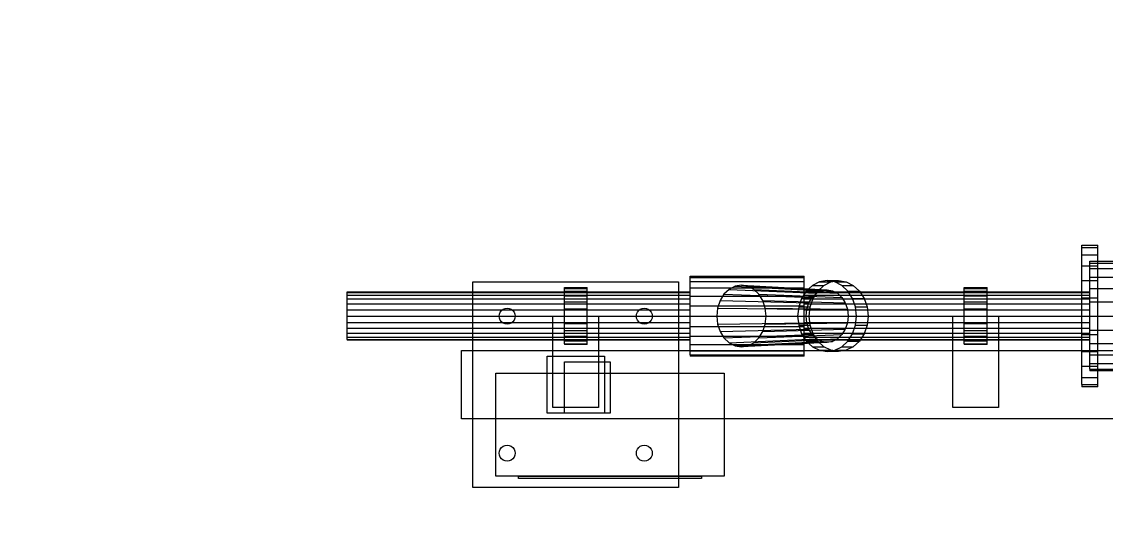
# Model space of a CAD drawing. Header units: millimetres. Extents: x -191664 to 191490, y -197311 to 10263.
# Drawn here: x 3140 to 4088, y -91244 to -90792 of the extents above; entities that cross this region are included whole.
import ezdxf

# ---------------------------------------------------------------- set-up
doc = ezdxf.new("R2010")
doc.units = ezdxf.units.MM
doc.layers.add('DET_mezcladora_superior', color=7, linetype='Continuous', lineweight=0)
doc.layers.add('R15_COTAS_TRANSPORTE_P', color=1, linetype='Continuous', lineweight=0)
doc.dimstyles.new('PLANTA_20', dxfattribs={"dimtxt": 50, "dimasz": 30, "dimexe": 30, "dimexo": 16, "dimgap": 20, "dimtad": 1, "dimtih": 1, "dimtoh": 1, "dimdec": 1, "dimzin": 0, "dimdsep": 46, "dimcen": 0.09, "dimadec": 0, "dimazin": 0, "dimtfac": 1, "dimtdec": 4, "dimtofl": 0, "dimtmove": 0, "dimatfit": 3, "dimfxl": 1, "dimtolj": 1, "dimtzin": 0, "dimarcsym": 0})

# ---------------------------------------------------------------- blocks, each defined once
blk = doc.blocks.new('*D133')
at = {"layer": 'Defpoints', "color": 0, "transparency": 16777216}
for p in [(439.69, -194147.98), (217.89, -194406.09), (-500, -194490), (-500, -194490), (500, -194490)]:
    blk.add_point(p, dxfattribs=at)
at = {"layer": 'R15_COTAS_TRANSPORTE_P', "color": 0, "lineweight": -2, "transparency": 16777216}
blk.add_arc((-500, -194490), 722.77, 2.37834, 17.62166, dxfattribs=at)
at = {"layer": 'R15_COTAS_TRANSPORTE_P', "color": 0, "transparency": 16777216}
for points in [[(184.12, -194272.81), (193.59, -194269.58), (179.18, -194242.8)], [(227.15, -194459.9), (217.15, -194460.11), (222.77, -194490)]]:
    blk.add_solid(points, dxfattribs=at)

msp = doc.modelspace()

# ---------------------------------------------------------------- linework, layer by layer
at = {"layer": 'DET_mezcladora_superior', "color": 9, "true_color": 0xb9c5c9}
for p, q in [((4068, -90990.11), (4068, -90988)), ((4068, -90988), (4082, -90988)), ((4082, -90990.11), (4082, -90988)), ((4068, -90996.31), (4068, -90990.11)), ((4068, -90990.11), (4082, -90990.11)), ((4068, -91006.16), (4068, -90996.31)), ((4068, -90996.31), (4082, -90996.31)), ((4082, -90996.31), (4082, -90990.11)), ((4082, -91006.16), (4082, -90996.31)), ((4068, -91019), (4068, -91006.16)), ((4068, -91006.16), (4082, -91006.16)), ((4075, -91003.64), (4075, -91002)), ((4075, -91002), (4255, -91002)), ((4075, -91008.43), (4075, -91003.64)), ((4075, -91003.64), (4255, -91003.64)), ((4075, -91016.06), (4075, -91008.43)), ((4075, -91008.43), (4255, -91008.43)), ((4082, -91019), (4082, -91006.16)), ((4075, -91026), (4075, -91016.06)), ((4075, -91016.06), (4255, -91016.06)), ((3615, -91025.85), (3615, -91025)), ((3615, -91025), (3635, -91025)), ((3615, -91028.35), (3615, -91025.85)), ((3615, -91025.85), (3635, -91025.85)), ((3635, -91025.85), (3635, -91025)), ((3635, -91028.35), (3635, -91025.85)), ((3832.1, -91023.15), (3826.76, -91028.08)), ((3838.32, -91020.06), (3832.1, -91023.15)), ((3832.1, -91023.15), (3842.1, -91023.15)), ((3836.76, -91028.08), (3842.1, -91023.15)), ((3845, -91019), (3838.32, -91020.06)), ((3838.32, -91020.06), (3848.32, -91020.06)), ((3842.1, -91023.15), (3848.32, -91020.06)), ((3851.68, -91020.06), (3845, -91019)), ((3845, -91019), (3855, -91019)), ((3848.32, -91020.06), (3855, -91019)), ((3857.9, -91023.15), (3851.68, -91020.06)), ((3851.68, -91020.06), (3861.68, -91020.06)), ((3855, -91019), (3861.68, -91020.06)), ((3863.24, -91028.08), (3857.9, -91023.15)), ((3857.9, -91023.15), (3867.9, -91023.15)), ((3861.68, -91020.06), (3867.9, -91023.15)), ((3867.9, -91023.15), (3873.24, -91028.08)), ((3965, -91025.85), (3965, -91025)), ((3965, -91025), (3985, -91025)), ((3965, -91028.35), (3965, -91025.85)), ((3965, -91025.85), (3985, -91025.85)), ((3985, -91025.85), (3985, -91025)), ((3985, -91028.35), (3985, -91025.85)), ((4068, -91033.95), (4068, -91019)), ((4068, -91019), (4082, -91019)), ((4075, -91037.58), (4075, -91026)), ((4075, -91026), (4255, -91026)), ((4082, -91033.95), (4082, -91019)), ((3615, -91032.32), (3615, -91028.35)), ((3615, -91028.35), (3635, -91028.35)), ((3615, -91037.5), (3615, -91032.32)), ((3615, -91032.32), (3635, -91032.32)), ((3635, -91032.32), (3635, -91028.35)), ((3635, -91037.5), (3635, -91032.32)), ((3822.66, -91034.5), (3820.09, -91041.98)), ((3826.76, -91028.08), (3822.66, -91034.5)), ((3822.66, -91034.5), (3832.66, -91034.5)), ((3826.76, -91028.08), (3836.76, -91028.08)), ((3830.09, -91041.98), (3832.66, -91034.5)), ((3832.66, -91034.5), (3836.76, -91028.08)), ((3867.34, -91034.5), (3863.24, -91028.08)), ((3863.24, -91028.08), (3873.24, -91028.08)), ((3869.91, -91041.98), (3867.34, -91034.5)), ((3867.34, -91034.5), (3877.34, -91034.5)), ((3873.24, -91028.08), (3877.34, -91034.5)), ((3877.34, -91034.5), (3879.91, -91041.98)), ((3965, -91032.32), (3965, -91028.35)), ((3965, -91028.35), (3985, -91028.35)), ((3965, -91037.5), (3965, -91032.32)), ((3965, -91032.32), (3985, -91032.32)), ((3985, -91032.32), (3985, -91028.35)), ((3985, -91037.5), (3985, -91032.32)), ((4068, -91050), (4068, -91033.95)), ((4068, -91033.95), (4082, -91033.95)), ((4082, -91050), (4082, -91033.95)), ((3558.24, -91048.19), (3558.94, -91046.5)), ((3558.94, -91046.5), (3560.05, -91045.05)), ((3560.05, -91045.05), (3561.5, -91043.94)), ((3561.5, -91043.94), (3563.19, -91043.24)), ((3563.19, -91043.24), (3565, -91043)), ((3565, -91043), (3566.81, -91043.24)), ((3566.81, -91043.24), (3568.5, -91043.94)), ((3568.5, -91043.94), (3569.95, -91045.05)), ((3569.95, -91045.05), (3571.06, -91046.5)), ((3571.06, -91046.5), (3571.76, -91048.19)), ((3615, -91043.53), (3615, -91037.5)), ((3615, -91037.5), (3635, -91037.5)), ((3615, -91050), (3615, -91043.53)), ((3615, -91043.53), (3635, -91043.53)), ((3635, -91043.53), (3635, -91037.5)), ((3635, -91050), (3635, -91043.53)), ((3678.24, -91048.19), (3678.94, -91046.5)), ((3678.94, -91046.5), (3680.05, -91045.05)), ((3680.05, -91045.05), (3681.5, -91043.94)), ((3681.5, -91043.94), (3683.19, -91043.24)), ((3683.19, -91043.24), (3685, -91043)), ((3685, -91043), (3686.81, -91043.24)), ((3686.81, -91043.24), (3688.5, -91043.94)), ((3688.5, -91043.94), (3689.95, -91045.05)), ((3689.95, -91045.05), (3691.06, -91046.5)), ((3691.06, -91046.5), (3691.76, -91048.19)), ((3820.09, -91041.98), (3819.21, -91050)), ((3820.09, -91041.98), (3830.09, -91041.98)), ((3829.21, -91050), (3830.09, -91041.98)), ((3870.79, -91050), (3869.91, -91041.98)), ((3869.91, -91041.98), (3879.91, -91041.98)), ((3879.91, -91041.98), (3880.79, -91050)), ((3965, -91043.53), (3965, -91037.5)), ((3965, -91037.5), (3985, -91037.5)), ((3965, -91050), (3965, -91043.53)), ((3965, -91043.53), (3985, -91043.53)), ((3985, -91043.53), (3985, -91037.5)), ((3985, -91050), (3985, -91043.53)), ((4075, -91050), (4075, -91037.58)), ((4075, -91037.58), (4255, -91037.58)), ((3558, -91050), (3558.24, -91048.19)), ((3558.24, -91051.81), (3558, -91050)), ((3558.94, -91053.5), (3558.24, -91051.81)), ((3560.05, -91054.95), (3558.94, -91053.5)), ((3561.5, -91056.06), (3560.05, -91054.95)), ((3569.95, -91054.95), (3568.5, -91056.06)), ((3571.06, -91053.5), (3569.95, -91054.95)), ((3571.76, -91051.81), (3571.06, -91053.5)), ((3571.76, -91048.19), (3572, -91050)), ((3572, -91050), (3571.76, -91051.81)), ((3615, -91056.47), (3615, -91050)), ((3615, -91050), (3635, -91050)), ((3635, -91056.47), (3635, -91050)), ((3678, -91050), (3678.24, -91048.19)), ((3678.24, -91051.81), (3678, -91050)), ((3678.94, -91053.5), (3678.24, -91051.81)), ((3680.05, -91054.95), (3678.94, -91053.5)), ((3681.5, -91056.06), (3680.05, -91054.95)), ((3689.95, -91054.95), (3688.5, -91056.06)), ((3691.06, -91053.5), (3689.95, -91054.95)), ((3691.76, -91051.81), (3691.06, -91053.5)), ((3691.76, -91048.19), (3692, -91050)), ((3692, -91050), (3691.76, -91051.81)), ((3819.21, -91050), (3820.09, -91058.02)), ((3819.21, -91050), (3829.21, -91050)), ((3830.09, -91058.02), (3829.21, -91050)), ((3869.91, -91058.02), (3870.79, -91050)), ((3870.79, -91050), (3880.79, -91050)), ((3880.79, -91050), (3879.91, -91058.02)), ((3965, -91056.47), (3965, -91050)), ((3965, -91050), (3985, -91050)), ((3985, -91056.47), (3985, -91050)), ((4068, -91066.05), (4068, -91050)), ((4068, -91050), (4082, -91050)), ((4075, -91062.42), (4075, -91050)), ((4075, -91050), (4255, -91050)), ((4082, -91066.05), (4082, -91050)), ((3563.19, -91056.76), (3561.5, -91056.06)), ((3565, -91057), (3563.19, -91056.76)), ((3566.81, -91056.76), (3565, -91057)), ((3568.5, -91056.06), (3566.81, -91056.76)), ((3615, -91062.5), (3615, -91056.47)), ((3615, -91056.47), (3635, -91056.47)), ((3615, -91067.68), (3615, -91062.5)), ((3615, -91062.5), (3635, -91062.5)), ((3635, -91062.5), (3635, -91056.47)), ((3635, -91067.68), (3635, -91062.5)), ((3683.19, -91056.76), (3681.5, -91056.06)), ((3685, -91057), (3683.19, -91056.76)), ((3686.81, -91056.76), (3685, -91057)), ((3688.5, -91056.06), (3686.81, -91056.76)), ((3820.09, -91058.02), (3822.66, -91065.5)), ((3820.09, -91058.02), (3830.09, -91058.02)), ((3832.66, -91065.5), (3830.09, -91058.02)), ((3867.34, -91065.5), (3869.91, -91058.02)), ((3869.91, -91058.02), (3879.91, -91058.02)), ((3879.91, -91058.02), (3877.34, -91065.5)), ((3965, -91062.5), (3965, -91056.47)), ((3965, -91056.47), (3985, -91056.47)), ((3965, -91067.68), (3965, -91062.5)), ((3965, -91062.5), (3985, -91062.5)), ((3985, -91062.5), (3985, -91056.47)), ((3985, -91067.68), (3985, -91062.5)), ((4075, -91074), (4075, -91062.42)), ((4075, -91062.42), (4255, -91062.42)), ((3615, -91071.65), (3615, -91067.68)), ((3615, -91067.68), (3635, -91067.68)), ((3615, -91074.15), (3615, -91071.65)), ((3615, -91071.65), (3635, -91071.65)), ((3615, -91074.15), (3615, -91075)), ((3615, -91074.15), (3635, -91074.15)), ((3635, -91071.65), (3635, -91067.68)), ((3635, -91074.15), (3635, -91071.65)), ((3635, -91075), (3635, -91074.15)), ((3822.66, -91065.5), (3826.76, -91071.92)), ((3822.66, -91065.5), (3832.66, -91065.5)), ((3826.76, -91071.92), (3832.1, -91076.85)), ((3826.76, -91071.92), (3836.76, -91071.92)), ((3836.76, -91071.92), (3832.66, -91065.5)), ((3842.1, -91076.85), (3836.76, -91071.92)), ((3857.9, -91076.85), (3863.24, -91071.92)), ((3863.24, -91071.92), (3867.34, -91065.5)), ((3863.24, -91071.92), (3873.24, -91071.92)), ((3867.34, -91065.5), (3877.34, -91065.5)), ((3873.24, -91071.92), (3867.9, -91076.85)), ((3877.34, -91065.5), (3873.24, -91071.92)), ((3965, -91071.65), (3965, -91067.68)), ((3965, -91067.68), (3985, -91067.68)), ((3965, -91074.15), (3965, -91071.65)), ((3965, -91071.65), (3985, -91071.65)), ((3965, -91074.15), (3965, -91075)), ((3965, -91074.15), (3985, -91074.15)), ((3985, -91071.65), (3985, -91067.68)), ((3985, -91074.15), (3985, -91071.65)), ((3985, -91075), (3985, -91074.15)), ((4068, -91081), (4068, -91066.05)), ((4068, -91066.05), (4082, -91066.05)), ((4075, -91083.94), (4075, -91074)), ((4075, -91074), (4255, -91074)), ((4082, -91081), (4082, -91066.05)), ((3635, -91075), (3615, -91075)), ((3832.1, -91076.85), (3838.32, -91079.94)), ((3832.1, -91076.85), (3842.1, -91076.85)), ((3838.32, -91079.94), (3845, -91081)), ((3838.32, -91079.94), (3848.32, -91079.94)), ((3848.32, -91079.94), (3842.1, -91076.85)), ((3845, -91081), (3851.68, -91079.94)), ((3855, -91081), (3845, -91081)), ((3855, -91081), (3848.32, -91079.94)), ((3851.68, -91079.94), (3857.9, -91076.85)), ((3851.68, -91079.94), (3861.68, -91079.94)), ((3861.68, -91079.94), (3855, -91081)), ((3857.9, -91076.85), (3867.9, -91076.85)), ((3867.9, -91076.85), (3861.68, -91079.94)), ((3985, -91075), (3965, -91075)), ((4068, -91093.84), (4068, -91081)), ((4068, -91081), (4082, -91081)), ((4075, -91091.57), (4075, -91083.94)), ((4075, -91083.94), (4255, -91083.94)), ((4082, -91093.84), (4082, -91081)), ((4068, -91103.69), (4068, -91093.84)), ((4068, -91093.84), (4082, -91093.84)), ((4075, -91096.36), (4075, -91091.57)), ((4075, -91091.57), (4255, -91091.57)), ((4082, -91103.69), (4082, -91093.84)), ((4075, -91096.36), (4075, -91098)), ((4075, -91096.36), (4255, -91096.36)), ((4255, -91098), (4075, -91098)), ((4068, -91109.89), (4068, -91103.69)), ((4068, -91103.69), (4082, -91103.69)), ((4068, -91109.89), (4068, -91112)), ((4068, -91109.89), (4082, -91109.89)), ((4082, -91112), (4068, -91112)), ((4082, -91109.89), (4082, -91103.69)), ((4082, -91112), (4082, -91109.89)), ((3558, -91170), (3558.24, -91168.19)), ((3558.24, -91168.19), (3558.94, -91166.5)), ((3558.94, -91166.5), (3560.05, -91165.05)), ((3560.05, -91165.05), (3561.5, -91163.94)), ((3561.5, -91163.94), (3563.19, -91163.24)), ((3563.19, -91163.24), (3565, -91163)), ((3565, -91163), (3566.81, -91163.24)), ((3566.81, -91163.24), (3568.5, -91163.94)), ((3568.5, -91163.94), (3569.95, -91165.05)), ((3569.95, -91165.05), (3571.06, -91166.5)), ((3571.06, -91166.5), (3571.76, -91168.19)), ((3571.76, -91168.19), (3572, -91170)), ((3678, -91170), (3678.24, -91168.19)), ((3678.24, -91168.19), (3678.94, -91166.5)), ((3678.94, -91166.5), (3680.05, -91165.05)), ((3680.05, -91165.05), (3681.5, -91163.94)), ((3681.5, -91163.94), (3683.19, -91163.24)), ((3683.19, -91163.24), (3685, -91163)), ((3685, -91163), (3686.81, -91163.24)), ((3686.81, -91163.24), (3688.5, -91163.94)), ((3688.5, -91163.94), (3689.95, -91165.05)), ((3689.95, -91165.05), (3691.06, -91166.5)), ((3691.06, -91166.5), (3691.76, -91168.19)), ((3691.76, -91168.19), (3692, -91170)), ((3558.24, -91171.81), (3558, -91170)), ((3558.94, -91173.5), (3558.24, -91171.81)), ((3560.05, -91174.95), (3558.94, -91173.5)), ((3561.5, -91176.06), (3560.05, -91174.95)), ((3563.19, -91176.76), (3561.5, -91176.06)), ((3565, -91177), (3563.19, -91176.76)), ((3566.81, -91176.76), (3565, -91177)), ((3568.5, -91176.06), (3566.81, -91176.76)), ((3569.95, -91174.95), (3568.5, -91176.06)), ((3571.06, -91173.5), (3569.95, -91174.95)), ((3571.76, -91171.81), (3571.06, -91173.5)), ((3572, -91170), (3571.76, -91171.81)), ((3678.24, -91171.81), (3678, -91170)), ((3678.94, -91173.5), (3678.24, -91171.81)), ((3680.05, -91174.95), (3678.94, -91173.5)), ((3681.5, -91176.06), (3680.05, -91174.95)), ((3683.19, -91176.76), (3681.5, -91176.06)), ((3685, -91177), (3683.19, -91176.76)), ((3686.81, -91176.76), (3685, -91177)), ((3688.5, -91176.06), (3686.81, -91176.76)), ((3689.95, -91174.95), (3688.5, -91176.06)), ((3691.06, -91173.5), (3689.95, -91174.95)), ((3691.76, -91171.81), (3691.06, -91173.5)), ((3692, -91170), (3691.76, -91171.81))]:
    msp.add_line(p, q, dxfattribs=at)
at = {"layer": 'DET_mezcladora_superior', "color": 55, "true_color": 0xb2944d}
for p, q in [((3725, -91016.19), (3725, -91015)), ((3725, -91015), (3825, -91015)), ((3725, -91019.69), (3725, -91016.19)), ((3725, -91016.19), (3825, -91016.19)), ((3825, -91016.19), (3825, -91015)), ((3825, -91019.69), (3825, -91016.19)), ((3725, -91025.25), (3725, -91019.69)), ((3725, -91019.69), (3825, -91019.69)), ((3725, -91032.5), (3725, -91025.25)), ((3725, -91025.25), (3825, -91025.25)), ((3759.2, -91026.62), (3754.73, -91030.91)), ((3764.41, -91023.92), (3759.2, -91026.62)), ((3759.2, -91026.62), (3835.8, -91030.08)), ((3770, -91023), (3764.41, -91023.92)), ((3764.41, -91023.92), (3840.24, -91027.78)), ((3775.59, -91023.92), (3770, -91023)), ((3770, -91023), (3845, -91027)), ((3780.8, -91026.62), (3775.59, -91023.92)), ((3775.59, -91023.92), (3849.76, -91027.78)), ((3785.27, -91030.91), (3780.8, -91026.62)), ((3780.8, -91026.62), (3854.2, -91030.08)), ((3825, -91025.25), (3825, -91019.69)), ((3825, -91032.5), (3825, -91025.25)), ((3840.24, -91027.78), (3845, -91027)), ((3845, -91027), (3849.76, -91027.78)), ((3725, -91040.94), (3725, -91032.5)), ((3725, -91032.5), (3825, -91032.5)), ((3751.29, -91036.5), (3749.14, -91043.01)), ((3754.73, -91030.91), (3751.29, -91036.5)), ((3751.29, -91036.5), (3829.07, -91038.5)), ((3754.73, -91030.91), (3831.99, -91033.74)), ((3788.71, -91036.5), (3785.27, -91030.91)), ((3785.27, -91030.91), (3858.01, -91033.74)), ((3790.86, -91043.01), (3788.71, -91036.5)), ((3788.71, -91036.5), (3860.93, -91038.5)), ((3825, -91040.94), (3825, -91032.5)), ((3829.07, -91038.5), (3831.99, -91033.74)), ((3831.99, -91033.74), (3835.8, -91030.08)), ((3835.8, -91030.08), (3840.24, -91027.78)), ((3849.76, -91027.78), (3854.2, -91030.08)), ((3854.2, -91030.08), (3858.01, -91033.74)), ((3858.01, -91033.74), (3860.93, -91038.5)), ((3725, -91050), (3725, -91040.94)), ((3725, -91040.94), (3825, -91040.94)), ((3749.14, -91043.01), (3748.4, -91050)), ((3749.14, -91043.01), (3827.23, -91044.05)), ((3791.6, -91050), (3790.86, -91043.01)), ((3790.86, -91043.01), (3862.77, -91044.05)), ((3825, -91050), (3825, -91040.94)), ((3826.6, -91050), (3827.23, -91044.05)), ((3827.23, -91044.05), (3829.07, -91038.5)), ((3860.93, -91038.5), (3862.77, -91044.05)), ((3862.77, -91044.05), (3863.4, -91050)), ((3725, -91059.06), (3725, -91050)), ((3725, -91050), (3825, -91050)), ((3748.4, -91050), (3749.14, -91056.99)), ((3748.4, -91050), (3826.6, -91050)), ((3749.14, -91056.99), (3827.23, -91055.95)), ((3790.86, -91056.99), (3791.6, -91050)), ((3790.86, -91056.99), (3862.77, -91055.95)), ((3791.6, -91050), (3863.4, -91050)), ((3825, -91059.06), (3825, -91050)), ((3827.23, -91055.95), (3826.6, -91050)), ((3829.07, -91061.5), (3827.23, -91055.95)), ((3862.77, -91055.95), (3860.93, -91061.5)), ((3863.4, -91050), (3862.77, -91055.95)), ((3725, -91067.5), (3725, -91059.06)), ((3725, -91059.06), (3825, -91059.06)), ((3749.14, -91056.99), (3751.29, -91063.5)), ((3751.29, -91063.5), (3829.07, -91061.5)), ((3751.29, -91063.5), (3754.73, -91069.09)), ((3785.27, -91069.09), (3788.71, -91063.5)), ((3788.71, -91063.5), (3790.86, -91056.99)), ((3788.71, -91063.5), (3860.93, -91061.5)), ((3825, -91067.5), (3825, -91059.06)), ((3831.99, -91066.26), (3829.07, -91061.5)), ((3860.93, -91061.5), (3858.01, -91066.26)), ((3725, -91074.75), (3725, -91067.5)), ((3725, -91067.5), (3825, -91067.5)), ((3725, -91080.31), (3725, -91074.75)), ((3725, -91074.75), (3825, -91074.75)), ((3754.73, -91069.09), (3831.99, -91066.26)), ((3754.73, -91069.09), (3759.2, -91073.38)), ((3759.2, -91073.38), (3835.8, -91069.92)), ((3759.2, -91073.38), (3764.41, -91076.08)), ((3764.41, -91076.08), (3840.24, -91072.22)), ((3845, -91073), (3770, -91077)), ((3775.59, -91076.08), (3849.76, -91072.22)), ((3775.59, -91076.08), (3780.8, -91073.38)), ((3780.8, -91073.38), (3785.27, -91069.09)), ((3780.8, -91073.38), (3854.2, -91069.92)), ((3785.27, -91069.09), (3858.01, -91066.26)), ((3825, -91074.75), (3825, -91067.5)), ((3825, -91080.31), (3825, -91074.75)), ((3835.8, -91069.92), (3831.99, -91066.26)), ((3840.24, -91072.22), (3835.8, -91069.92)), ((3845, -91073), (3840.24, -91072.22)), ((3849.76, -91072.22), (3845, -91073)), ((3854.2, -91069.92), (3849.76, -91072.22)), ((3858.01, -91066.26), (3854.2, -91069.92)), ((3725, -91083.81), (3725, -91080.31)), ((3725, -91080.31), (3825, -91080.31)), ((3725, -91083.81), (3725, -91085)), ((3725, -91083.81), (3825, -91083.81)), ((3764.41, -91076.08), (3770, -91077)), ((3770, -91077), (3775.59, -91076.08)), ((3825, -91083.81), (3825, -91080.31)), ((3825, -91085), (3825, -91083.81)), ((3825, -91085), (3725, -91085))]:
    msp.add_line(p, q, dxfattribs=at)
at = {"layer": 'DET_mezcladora_superior', "color": 139, "true_color": 0x344b58}
for p, q in [((3535, -91200), (3535, -91020)), ((3535, -91020), (3715, -91020)), ((3715, -91020), (3715, -91200)), ((3605, -91130), (3605, -91050)), ((3605, -91050), (3645, -91050)), ((3645, -91050), (3645, -91130)), ((3955, -91130), (3955, -91050)), ((3955, -91050), (3995, -91050)), ((3995, -91050), (3995, -91130)), ((3525, -91140), (3525, -91080)), ((3525, -91080), (5825, -91080)), ((3600, -91135), (3600, -91085)), ((3600, -91085), (3650, -91085)), ((3615, -91135), (3615, -91090)), ((3615, -91090), (3655, -91090)), ((3650, -91085), (3650, -91135)), ((3655, -91090), (3655, -91135)), ((3555, -91190), (3555, -91100)), ((3555, -91100), (3755, -91100)), ((3755, -91100), (3755, -91190)), ((3645, -91130), (3605, -91130)), ((3995, -91130), (3955, -91130)), ((5825, -91140), (3525, -91140)), ((3650, -91135), (3600, -91135)), ((3655, -91135), (3615, -91135)), ((3755, -91190), (3555, -91190)), ((3715, -91200), (3535, -91200))]:
    msp.add_line(p, q, dxfattribs=at)
at = {"layer": 'DET_mezcladora_superior', "color": 134, "true_color": 0x238fa9}
for p, q in [((3425, -91029.52), (3425, -91028.8)), ((3425, -91028.8), (3725, -91028.8)), ((3425, -91031.64), (3425, -91029.52)), ((3425, -91029.52), (3725, -91029.52)), ((3425, -91035.01), (3425, -91031.64)), ((3425, -91031.64), (3725, -91031.64)), ((3425, -91039.4), (3425, -91035.01)), ((3425, -91035.01), (3725, -91035.01)), ((3725, -91029.52), (3725, -91028.8)), ((3725, -91031.64), (3725, -91029.52)), ((3725, -91035.01), (3725, -91031.64)), ((3725, -91039.4), (3725, -91035.01)), ((3825, -91029.52), (3825, -91028.8)), ((3825, -91028.8), (4075, -91028.8)), ((3825, -91031.64), (3825, -91029.52)), ((3825, -91029.52), (4075, -91029.52)), ((3825, -91035.01), (3825, -91031.64)), ((3825, -91031.64), (4075, -91031.64)), ((3825, -91039.4), (3825, -91035.01)), ((3825, -91035.01), (4075, -91035.01)), ((4075, -91029.52), (4075, -91028.8)), ((4075, -91031.64), (4075, -91029.52)), ((4075, -91035.01), (4075, -91031.64)), ((4075, -91039.4), (4075, -91035.01)), ((3425, -91044.51), (3425, -91039.4)), ((3425, -91039.4), (3725, -91039.4)), ((3425, -91050), (3425, -91044.51)), ((3425, -91044.51), (3725, -91044.51)), ((3725, -91044.51), (3725, -91039.4)), ((3725, -91050), (3725, -91044.51)), ((3825, -91044.51), (3825, -91039.4)), ((3825, -91039.4), (4075, -91039.4)), ((3825, -91050), (3825, -91044.51)), ((3825, -91044.51), (4075, -91044.51)), ((4075, -91044.51), (4075, -91039.4)), ((4075, -91050), (4075, -91044.51)), ((3425, -91055.49), (3425, -91050)), ((3425, -91050), (3725, -91050)), ((3425, -91060.6), (3425, -91055.49)), ((3425, -91055.49), (3725, -91055.49)), ((3725, -91055.49), (3725, -91050)), ((3725, -91060.6), (3725, -91055.49)), ((3825, -91055.49), (3825, -91050)), ((3825, -91050), (4075, -91050)), ((3825, -91060.6), (3825, -91055.49)), ((3825, -91055.49), (4075, -91055.49)), ((4075, -91055.49), (4075, -91050)), ((4075, -91060.6), (4075, -91055.49)), ((3425, -91064.99), (3425, -91060.6)), ((3425, -91060.6), (3725, -91060.6)), ((3425, -91068.36), (3425, -91064.99)), ((3425, -91064.99), (3725, -91064.99)), ((3725, -91064.99), (3725, -91060.6)), ((3725, -91068.36), (3725, -91064.99)), ((3825, -91064.99), (3825, -91060.6)), ((3825, -91060.6), (4075, -91060.6)), ((3825, -91068.36), (3825, -91064.99)), ((3825, -91064.99), (4075, -91064.99)), ((4075, -91064.99), (4075, -91060.6)), ((4075, -91068.36), (4075, -91064.99)), ((3425, -91070.48), (3425, -91068.36)), ((3425, -91068.36), (3725, -91068.36)), ((3425, -91070.48), (3425, -91071.2)), ((3425, -91070.48), (3725, -91070.48)), ((3725, -91071.2), (3425, -91071.2)), ((3725, -91070.48), (3725, -91068.36)), ((3725, -91071.2), (3725, -91070.48)), ((3825, -91070.48), (3825, -91068.36)), ((3825, -91068.36), (4075, -91068.36)), ((3825, -91070.48), (3825, -91071.2)), ((3825, -91070.48), (4075, -91070.48)), ((4075, -91071.2), (3825, -91071.2)), ((4075, -91070.48), (4075, -91068.36)), ((4075, -91071.2), (4075, -91070.48))]:
    msp.add_line(p, q, dxfattribs=at)
at = {"layer": 'DET_mezcladora_superior', "color": 123, "true_color": 0x86bdb6}
for p, q in [((3575, -91192), (3575, -91190)), ((3575, -91190), (3735, -91190)), ((3735, -91192), (3575, -91192)), ((3735, -91190), (3735, -91192))]:
    msp.add_line(p, q, dxfattribs=at)

# ---------------------------------------------------------------- dimensions: what is measured, and where the dimension line sits
at = {"layer": 'R15_COTAS_TRANSPORTE_P'}
dim = msp.add_angular_dim_2l(base=(217.89, -194406.09), line1=((-500, -194490), (500, -194490)), line2=((-500, -194490), (439.69, -194147.98)), dimstyle='PLANTA_20', dxfattribs=at)
dim.commit()
dim.dimension.update_dxf_attribs({"geometry": '*D133', "text_midpoint": (191490.46, -33543.69)})

doc.saveas('drawing.dxf')
